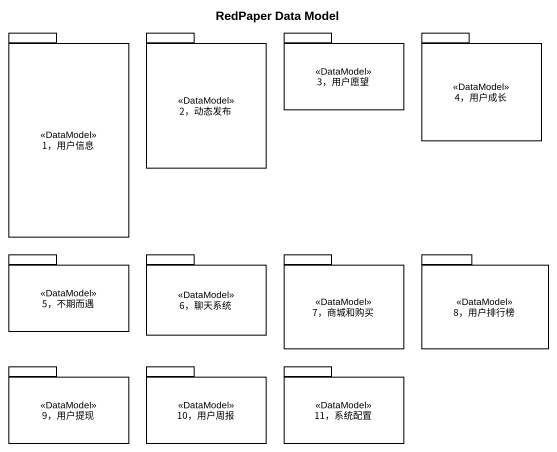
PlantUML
@startuml
title RedPaper Data Model
package "1，用户信息" as p1_用户信息 <<DataModel>> {
}
package "2，动态发布" as p2_动态发布 <<DataModel>> {
}
package "3，用户愿望" as p3_用户愿望 <<DataModel>> {
}
package "4，用户成长" as p4_用户成长 <<DataModel>> {
}
package "5，不期而遇" as p5_不期而遇 <<DataModel>> {
}
package "6，聊天系统" as p6_聊天系统 <<DataModel>> {
}
package "7，商城和购买" as p7_商城和购买 <<DataModel>> {
}
package "8，用户排行榜" as p8_用户排行榜 <<DataModel>> {
}
package "9，用户提现" as p9_用户提现 <<DataModel>> {
}
package "10，用户周报" as p10_用户周报 <<DataModel>> {
}
package "11，系统配置" as p11_系统配置 <<DataModel>> {
}
@enduml
